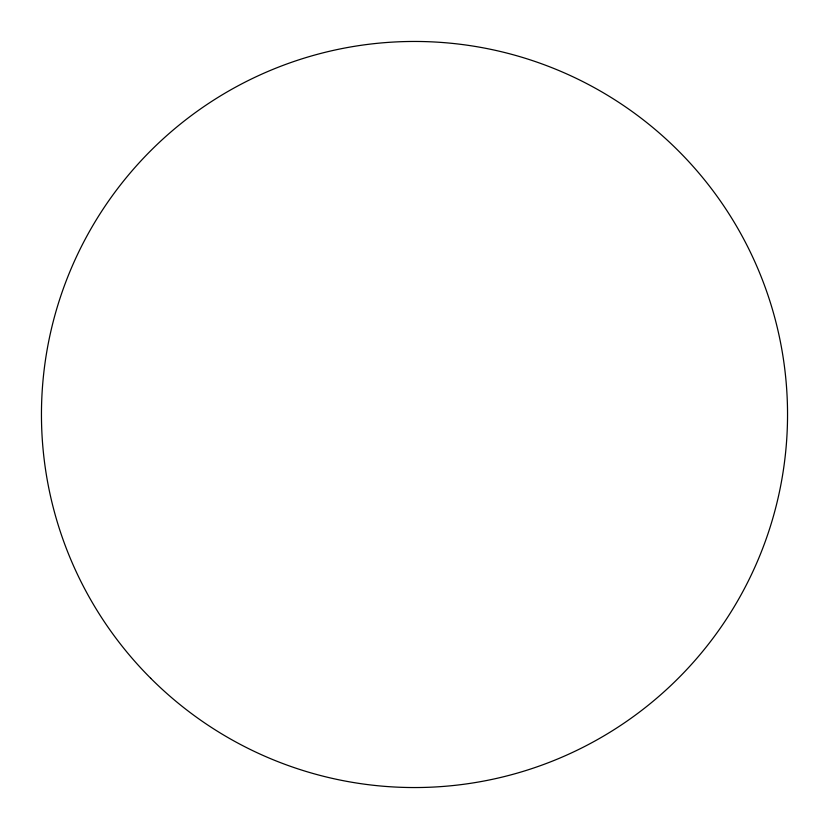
<?xml version="1.0" encoding="UTF-8"?>
<svg xmlns="http://www.w3.org/2000/svg" width="829" height="829" viewBox="0 0 829 829"><rect width="100%" height="100%" fill="white"/><g stroke="black" fill="none" stroke-linecap="round" stroke-linejoin="round"><path stroke-width="1.24" d="M150.712 678.288A373.05 373.05 0 0 0 774.835 511.047A373.05 373.05 0 0 0 317.953 54.165A373.05 373.05 0 0 0 150.712 678.288"/></g></svg>
